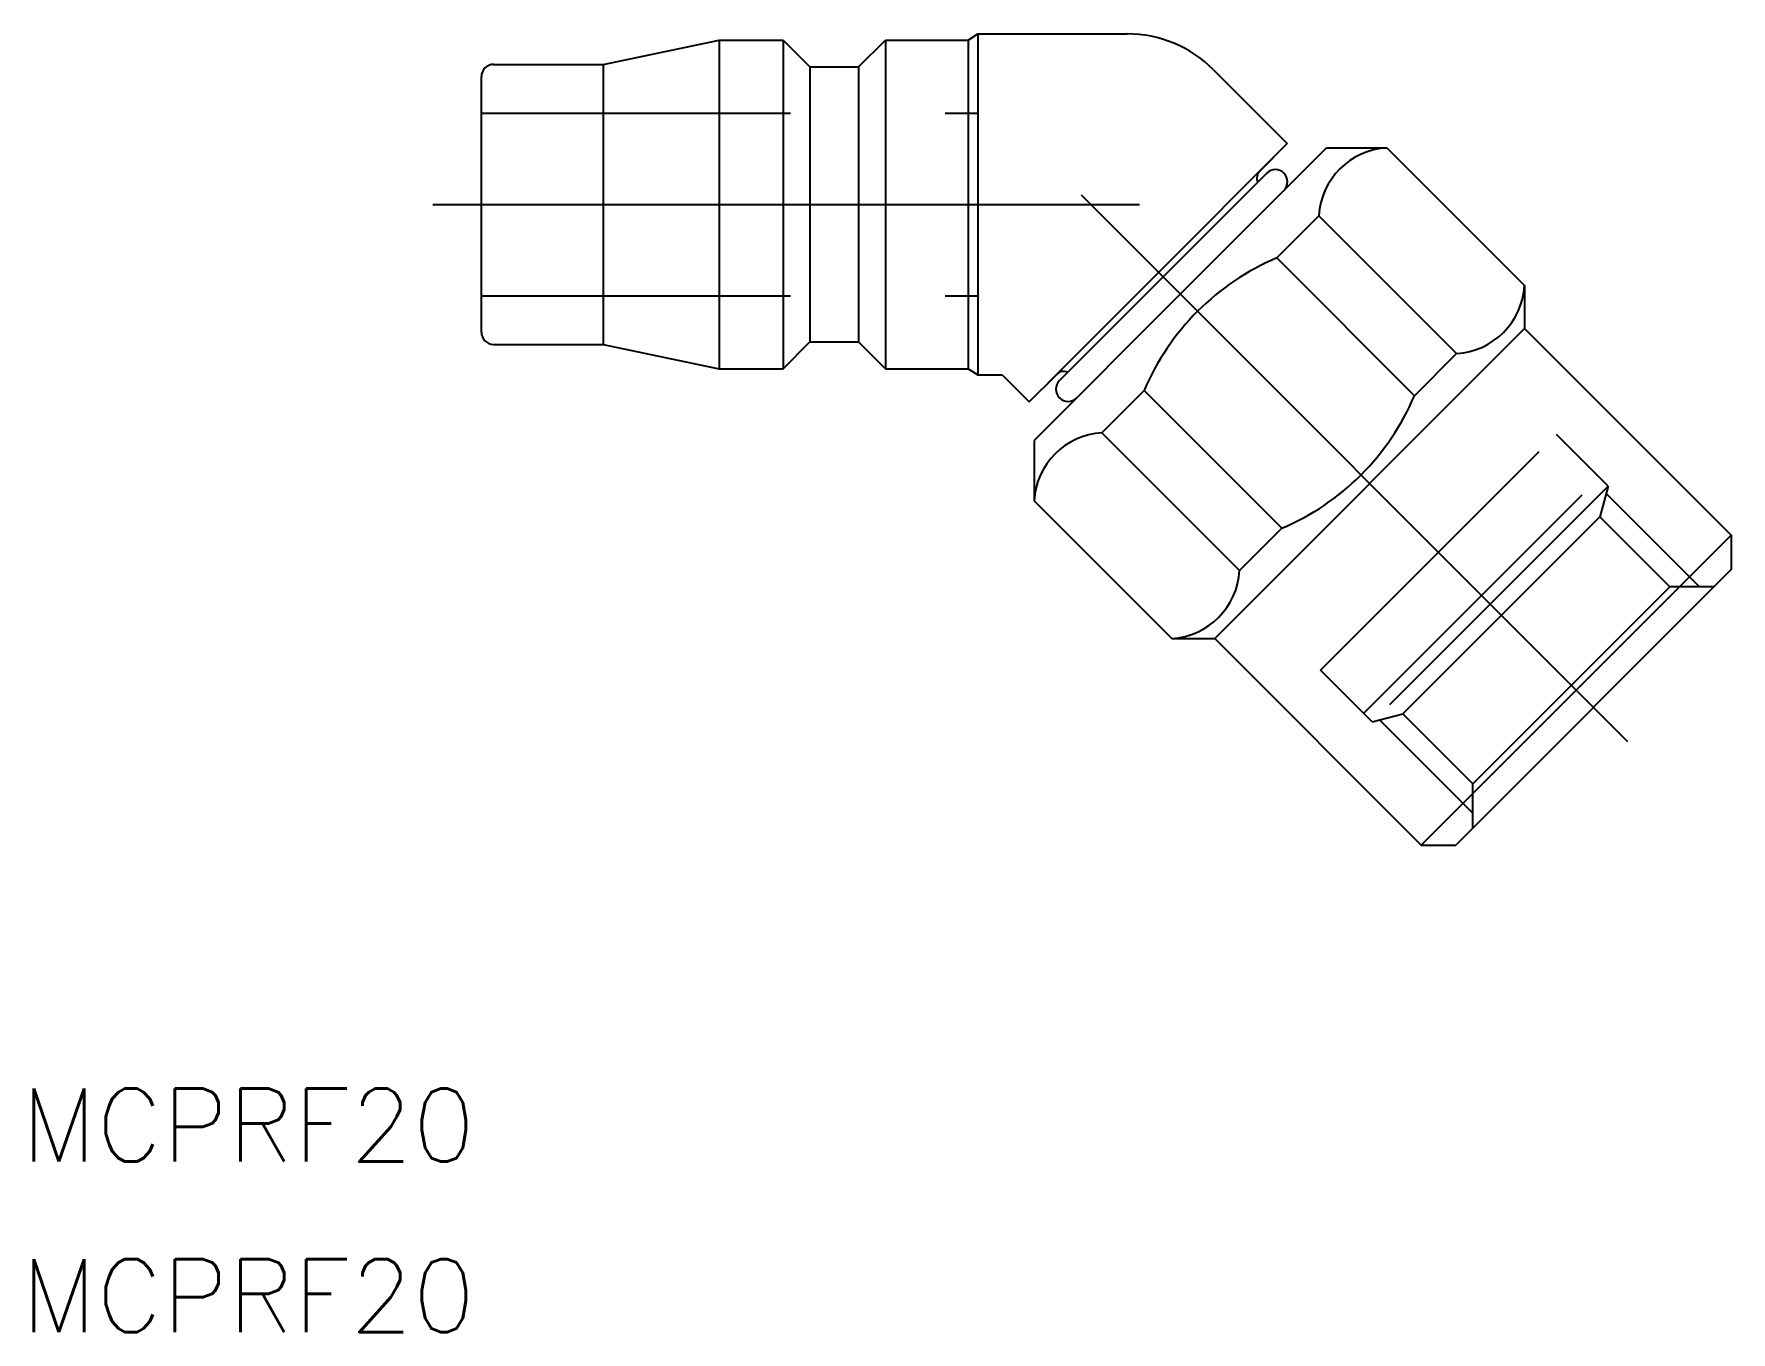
# Model space of a CAD drawing. Extents: x -18.4 to 51.3, y -46.3 to 7.
import ezdxf

# ---------------------------------------------------------------- set-up
doc = ezdxf.new("R2010")
doc.units = 0
doc.linetypes.add('CENTER', pattern=[50.8, 31.75, -6.35, 6.35, -6.35])
doc.linetypes.add('DASHED', pattern=[19.05, 12.7, -6.35])
doc.layers.get('0').update_dxf_attribs({"linetype": 'CONTINUOUS'})
doc.layers.add('CENTER', color=1, linetype='CENTER')
doc.styles.get("Standard").update_dxf_attribs({"font": 'txt.shx', "height": 3, "bigfont": 'bigfont.shx'})

msp = doc.modelspace()

# ---------------------------------------------------------------- linework, layer by layer
at = {"color": 7, "linetype": 'CONTINUOUS'}
for p, q in [((20, 6.75), (20.4, 7)), ((20.4, 7), (20.4, 0)), ((20.4, 7), (20.4, -7)), ((20.4, 7), (26.536, 7)), ((5, 5.75), (9.765, 6.75)), ((9.765, 6.75), (9.765, 0)), ((9.765, 6.75), (9.765, -6.75)), ((9.765, 6.75), (12.4, 6.75)), ((12.4, 6.75), (12.4, 0)), ((12.4, 6.75), (12.4, -6.75)), ((12.4, 6.75), (13.5, 5.65)), ((15.5, 5.65), (16.6, 6.75)), ((16.6, 6.75), (16.6, 0)), ((16.6, 6.75), (16.6, -6.75)), ((16.6, 6.75), (20, 6.75)), ((20, 6.75), (20, 0)), ((20, 6.75), (20, -6.75)), ((0.5, 5.75), (5, 5.75)), ((5, 5.75), (5, 0)), ((5, 5.75), (5, -5.75)), ((13.5, 5.65), (13.5, 0)), ((13.5, 5.65), (13.5, -5.65)), ((13.5, 5.65), (15.5, 5.65)), ((15.5, 5.65), (15.5, 0)), ((15.5, 5.65), (15.5, -5.65)), ((0, -5.25), (0, 5.25)), ((30.071, 5.536), (33.111, 2.496)), ((33.111, 2.496), (27.823, -2.792)), ((28.716, -3.684), (34.727, 2.326)), ((33.111, 2.496), (31.98, 1.364)), ((34.727, 2.326), (37.201, 2.326)), ((37.201, 2.326), (42.858, -3.33)), ((32.267, 1.281), (28.025, -2.961)), ((31.899, 0.913), (31.899, 0.913)), ((32.675, -2.2), (34.41, -0.465)), ((34.41, -0.465), (40.067, -6.122)), ((40.067, -6.122), (34.41, -0.465)), ((38.331, -7.857), (32.675, -2.2)), ((32.675, -2.2), (38.331, -7.857)), ((23.289, -7.326), (27.808, -2.808)), ((23.75, -7.236), (27.993, -2.993)), ((23.75, -7.236), (27.993, -2.993)), ((42.858, -3.33), (42.858, -5.099)), ((28.716, -3.684), (22.705, -9.695)), ((42.858, -5.099), (30.13, -17.826)), ((42.858, -5.099), (51.343, -13.584)), ((0.5, -5.75), (5, -5.75)), ((5, -5.75), (9.765, -6.75)), ((12.4, -6.75), (13.5, -5.65)), ((13.5, -5.65), (15.5, -5.65)), ((15.5, -5.65), (16.6, -6.75)), ((38.332, -7.857), (40.067, -6.121)), ((9.765, -6.75), (12.4, -6.75)), ((16.6, -6.75), (20, -6.75)), ((20, -6.75), (20.4, -7)), ((20.4, -7), (21.393, -7)), ((21.393, -7), (22.504, -8.111)), ((22.504, -8.111), (23.636, -6.98)), ((27.232, -7.643), (25.497, -9.379)), ((32.889, -13.3), (27.232, -7.643)), ((27.232, -7.643), (32.889, -13.3)), ((22.705, -9.695), (22.705, -12.17)), ((25.497, -9.379), (31.153, -15.035)), ((31.153, -15.035), (25.497, -9.379)), ((22.705, -12.17), (28.362, -17.826)), ((32.888, -13.3), (31.153, -15.035)), ((51.343, -13.584), (38.615, -26.312)), ((51.343, -13.584), (51.343, -14.998)), ((51.343, -14.998), (40.03, -26.312)), ((28.362, -17.826), (30.13, -17.826)), ((30.13, -17.826), (38.615, -26.312)), ((38.615, -26.312), (40.03, -26.312))]:
    msp.add_line(p, q, dxfattribs=at)
at = {"color": 3, "linetype": 'DASHED'}
for p, q in [((0, 3.75), (20.4, 3.75)), ((0, -3.75), (20.4, -3.75)), ((34.479, -19.134), (44.166, -9.447)), ((46.288, -11.568), (44.166, -9.447)), ((36.247, -20.902), (45.934, -11.215)), ((46.288, -11.568), (36.6, -21.256)), ((46.288, -11.568), (45.951, -12.826)), ((46.207, -11.871), (50.04, -15.705)), ((37.858, -20.919), (45.951, -12.826)), ((45.951, -12.826), (48.83, -15.705)), ((48.83, -15.705), (44.783, -19.751)), ((50.636, -15.705), (48.83, -15.705)), ((36.6, -21.256), (34.479, -19.134)), ((40.737, -23.798), (44.783, -19.751)), ((36.6, -21.256), (37.858, -20.919)), ((36.903, -21.175), (40.737, -25.008)), ((37.858, -20.919), (40.737, -23.798)), ((40.737, -25.604), (40.737, -23.798))]:
    msp.add_line(p, q, dxfattribs=at)
at = {"color": 7, "linetype": 'CONTINUOUS'}
for centre, radius, start, end in [((26.536, 2), 5, 45, 90), ((0.5, 5.25), 0.5, 90, 180), ((37.377, -0.64), 2.972, 93.38392, 176.61608), ((32.621, 0.928), 0.5, 315, 135), ((32.262, 1.081), 0.4, 135, 204.84792), ((36.671, -11.639), 10.25, 112.94583, 135), ((39.892, -3.155), 2.972, 273.38392, 356.61608), ((36.671, -11.639), 10.25, 135, 157.05417), ((0.5, -5.25), 0.5, 180, 270), ((23.919, -7.262), 0.4, 65.15208, 135), ((24.104, -7.589), 0.5, 135, 315), ((24.104, -7.589), 0.5, 135, 315), ((28.893, -3.861), 10.25, 315, 337.05417), ((25.672, -12.345), 2.972, 93.38392, 176.61608), ((28.892, -3.861), 10.25, 292.94583, 315), ((28.186, -14.86), 2.972, 273.38392, 356.61608)]:
    msp.add_arc(centre, radius, start, end, dxfattribs=at)
at = {"layer": 'CENTER', "color": 1, "linetype": 'CENTER'}
for p, q in [((47.101, -22.069), (23.617, 1.414)), ((-2, 0), (27.032, 0))]:
    msp.add_line(p, q, dxfattribs=at)

# ---------------------------------------------------------------- texts
at = {"color": 7, "linetype": 'CONTINUOUS'}
for p in [(-18.898, -39.312), (-18.898, -46.312)]:
    msp.add_text('MCPRF20', height=3, dxfattribs=at).set_placement(p)

doc.saveas('drawing.dxf')
